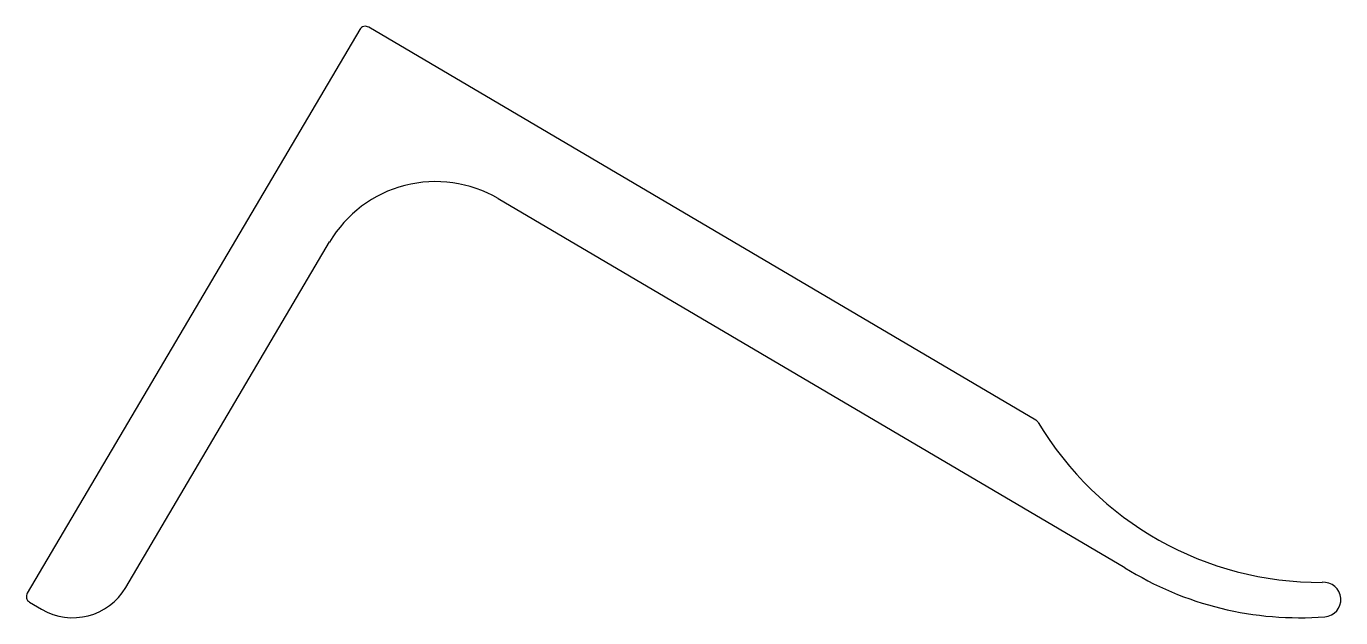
# Model space of a CAD drawing. Extents: x -34 to 67, y 1 to 47.
import ezdxf

# ---------------------------------------------------------------- set-up
doc = ezdxf.new("R2010")
doc.units = 0
doc.layers.get('0').update_dxf_attribs({"linetype": 'CONTINUOUS'})

msp = doc.modelspace()

# ---------------------------------------------------------------- linework, layer by layer
at = {"linetype": 'CONTINUOUS'}
for p, q in [((43.89, 16.38), (-7.75, 46.82)), ((-8.45, 46.64), (-34.19, 2.97)), ((2.26, 33.55), (50.78, 4.95)), ((-26.56, 3.41), (-10.78, 30.18)), ((-34.01, 2.28), (-33.08, 1.73))]:
    msp.add_line(p, q, dxfattribs=at)
for centre, radius, start, end in [((-8.01, 46.38), 0.508, 59.4813, 149.4813), ((-2.58, 25.34), 9.52, 59.4813, 149.4813), ((43.63, 15.94), 0.508, 30.8028, 59.4813), ((65.88, 29.21), 25.4, 210.8028, 270.3619), ((64.27, 26.47), 25.4, 237.9284, 274.4813), ((-30.66, 5.83), 4.76, 239.4813, 329.4813), ((66.15, 2.48), 1.34, 274.4813, 94.4813), ((-33.75, 2.72), 0.508, 149.4813, 239.4813)]:
    msp.add_arc(centre, radius, start, end, dxfattribs=at)

doc.saveas('drawing.dxf')
